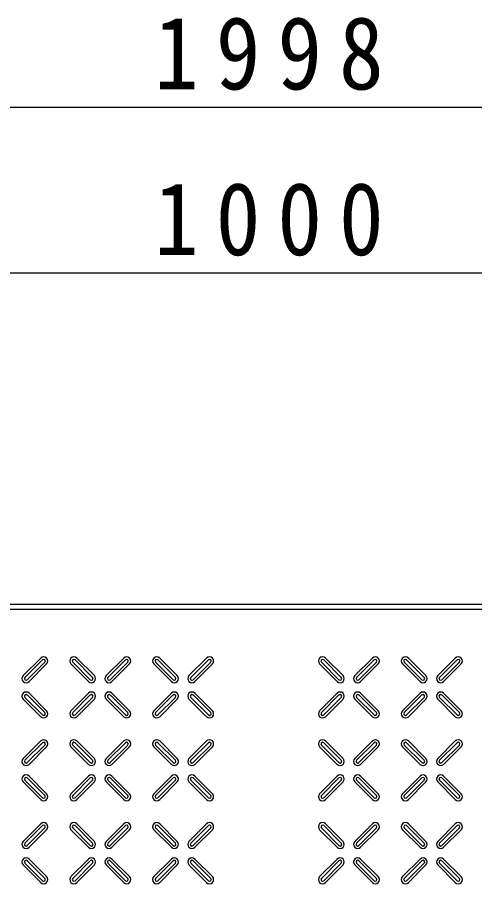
# Model space of a CAD drawing. Units: millimetres, scale not verified. Extents: x -8261 to 8589, y -8275 to 4017.
# Drawn here: x 138 to 414, y 2557 to 3080 of the extents above; entities that cross this region are included whole.
import ezdxf

# ---------------------------------------------------------------- set-up
doc = ezdxf.new("R2010")
doc.units = ezdxf.units.MM
doc.header["$LTSCALE"] = 20
doc.layers.add('1-1_単点2', color=7, linetype='Continuous')
doc.layers.add('1-3_簡易貫入試験位置', color=4, linetype='Continuous')
doc.styles.add('ＭＳ ゴシック', font='')
doc.styles.get('ＭＳ ゴシック').set_extended_font_data('MS Gothic')

msp = doc.modelspace()

# ---------------------------------------------------------------- linework, layer by layer
at = {"layer": '1-1_単点2', "color": 4}
for p, q in [((-710.88, 3025.55), (1287.12, 3025.55)), ((-211.88, 2925.55), (788.12, 2925.55))]:
    msp.add_line(p, q, dxfattribs=at)
at = {"layer": '1-3_簡易貫入試験位置', "color": 2}
for p, q in [((1287.12, 2725.55), (-710.88, 2725.55)), ((1284.12, 2722.55), (-707.88, 2722.55))]:
    msp.add_line(p, q, dxfattribs=at)
at = {"layer": '1-3_簡易貫入試験位置'}
for p, q in [((141.65, 2682.62), (152.26, 2693.23)), ((142.71, 2681.56), (153.32, 2692.17)), ((172.91, 2692.17), (183.52, 2681.56)), ((173.97, 2693.23), (184.58, 2682.62)), ((191.65, 2682.62), (202.26, 2693.23)), ((192.71, 2681.56), (203.32, 2692.17)), ((222.91, 2692.17), (233.52, 2681.56)), ((223.97, 2693.23), (234.58, 2682.62)), ((241.65, 2682.62), (252.26, 2693.23)), ((242.71, 2681.56), (253.32, 2692.17)), ((322.91, 2692.17), (333.52, 2681.56)), ((323.97, 2693.23), (334.58, 2682.62)), ((341.65, 2682.62), (352.26, 2693.23)), ((342.71, 2681.56), (353.32, 2692.17)), ((372.91, 2692.17), (383.52, 2681.56)), ((373.97, 2693.23), (384.58, 2682.62)), ((391.65, 2682.62), (402.26, 2693.23)), ((392.71, 2681.56), (403.32, 2692.17)), ((154.73, 2690.75), (144.13, 2680.14)), ((155.79, 2689.69), (145.19, 2679.08)), ((181.05, 2679.08), (170.44, 2689.69)), ((182.11, 2680.14), (171.5, 2690.75)), ((204.73, 2690.75), (194.13, 2680.14)), ((205.79, 2689.69), (195.19, 2679.08)), ((231.05, 2679.08), (220.44, 2689.69)), ((232.11, 2680.14), (221.5, 2690.75)), ((254.73, 2690.75), (244.13, 2680.14)), ((255.79, 2689.69), (245.19, 2679.08)), ((331.05, 2679.08), (320.44, 2689.69)), ((332.11, 2680.14), (321.5, 2690.75)), ((354.73, 2690.75), (344.13, 2680.14)), ((355.79, 2689.69), (345.19, 2679.08)), ((381.05, 2679.08), (370.44, 2689.69)), ((382.11, 2680.14), (371.5, 2690.75)), ((404.73, 2690.75), (394.13, 2680.14)), ((405.79, 2689.69), (395.19, 2679.08)), ((144.13, 2670.95), (154.73, 2660.35)), ((145.19, 2672.01), (155.79, 2661.41)), ((170.44, 2661.41), (181.05, 2672.01)), ((171.5, 2660.35), (182.11, 2670.95)), ((194.13, 2670.95), (204.73, 2660.35)), ((195.19, 2672.01), (205.79, 2661.41)), ((220.44, 2661.41), (231.05, 2672.01)), ((221.5, 2660.35), (232.11, 2670.95)), ((244.13, 2670.95), (254.73, 2660.35)), ((245.19, 2672.01), (255.79, 2661.41)), ((320.44, 2661.41), (331.05, 2672.01)), ((321.5, 2660.35), (332.11, 2670.95)), ((344.13, 2670.95), (354.73, 2660.35)), ((345.19, 2672.01), (355.79, 2661.41)), ((370.44, 2661.41), (381.05, 2672.01)), ((371.5, 2660.35), (382.11, 2670.95)), ((394.13, 2670.95), (404.73, 2660.35)), ((395.19, 2672.01), (405.79, 2661.41)), ((152.26, 2657.87), (141.65, 2668.48)), ((153.32, 2658.93), (142.71, 2669.54)), ((183.52, 2669.54), (172.91, 2658.93)), ((184.58, 2668.48), (173.97, 2657.87)), ((202.26, 2657.87), (191.65, 2668.48)), ((203.32, 2658.93), (192.71, 2669.54)), ((233.52, 2669.54), (222.91, 2658.93)), ((234.58, 2668.48), (223.97, 2657.87)), ((252.26, 2657.87), (241.65, 2668.48)), ((253.32, 2658.93), (242.71, 2669.54)), ((333.52, 2669.54), (322.91, 2658.93)), ((334.58, 2668.48), (323.97, 2657.87)), ((352.26, 2657.87), (341.65, 2668.48)), ((353.32, 2658.93), (342.71, 2669.54)), ((383.52, 2669.54), (372.91, 2658.93)), ((384.58, 2668.48), (373.97, 2657.87)), ((402.26, 2657.87), (391.65, 2668.48)), ((403.32, 2658.93), (392.71, 2669.54)), ((141.65, 2632.62), (152.26, 2643.23)), ((142.71, 2631.56), (153.32, 2642.17)), ((154.73, 2640.75), (144.13, 2630.14)), ((155.79, 2639.69), (145.19, 2629.08)), ((181.05, 2629.08), (170.44, 2639.69)), ((182.11, 2630.14), (171.5, 2640.75)), ((172.91, 2642.17), (183.52, 2631.56)), ((173.97, 2643.23), (184.58, 2632.62)), ((191.65, 2632.62), (202.26, 2643.23)), ((192.71, 2631.56), (203.32, 2642.17)), ((204.73, 2640.75), (194.13, 2630.14)), ((205.79, 2639.69), (195.19, 2629.08)), ((231.05, 2629.08), (220.44, 2639.69)), ((232.11, 2630.14), (221.5, 2640.75)), ((222.91, 2642.17), (233.52, 2631.56)), ((223.97, 2643.23), (234.58, 2632.62)), ((241.65, 2632.62), (252.26, 2643.23)), ((242.71, 2631.56), (253.32, 2642.17)), ((254.73, 2640.75), (244.13, 2630.14)), ((255.79, 2639.69), (245.19, 2629.08)), ((331.05, 2629.08), (320.44, 2639.69)), ((332.11, 2630.14), (321.5, 2640.75)), ((322.91, 2642.17), (333.52, 2631.56)), ((323.97, 2643.23), (334.58, 2632.62)), ((341.65, 2632.62), (352.26, 2643.23)), ((342.71, 2631.56), (353.32, 2642.17)), ((354.73, 2640.75), (344.13, 2630.14)), ((355.79, 2639.69), (345.19, 2629.08)), ((381.05, 2629.08), (370.44, 2639.69)), ((382.11, 2630.14), (371.5, 2640.75)), ((372.91, 2642.17), (383.52, 2631.56)), ((373.97, 2643.23), (384.58, 2632.62)), ((391.65, 2632.62), (402.26, 2643.23)), ((392.71, 2631.56), (403.32, 2642.17)), ((404.73, 2640.75), (394.13, 2630.14)), ((405.79, 2639.69), (395.19, 2629.08)), ((152.26, 2607.87), (141.65, 2618.48)), ((153.32, 2608.93), (142.71, 2619.54)), ((144.13, 2620.95), (154.73, 2610.35)), ((145.19, 2622.01), (155.79, 2611.41)), ((170.44, 2611.41), (181.05, 2622.01)), ((171.5, 2610.35), (182.11, 2620.95)), ((183.52, 2619.54), (172.91, 2608.93)), ((184.58, 2618.48), (173.97, 2607.87)), ((202.26, 2607.87), (191.65, 2618.48)), ((203.32, 2608.93), (192.71, 2619.54)), ((194.13, 2620.95), (204.73, 2610.35)), ((195.19, 2622.01), (205.79, 2611.41)), ((220.44, 2611.41), (231.05, 2622.01)), ((221.5, 2610.35), (232.11, 2620.95)), ((233.52, 2619.54), (222.91, 2608.93)), ((234.58, 2618.48), (223.97, 2607.87)), ((252.26, 2607.87), (241.65, 2618.48)), ((253.32, 2608.93), (242.71, 2619.54)), ((244.13, 2620.95), (254.73, 2610.35)), ((245.19, 2622.01), (255.79, 2611.41)), ((320.44, 2611.41), (331.05, 2622.01)), ((321.5, 2610.35), (332.11, 2620.95)), ((333.52, 2619.54), (322.91, 2608.93)), ((334.58, 2618.48), (323.97, 2607.87)), ((352.26, 2607.87), (341.65, 2618.48)), ((353.32, 2608.93), (342.71, 2619.54)), ((344.13, 2620.95), (354.73, 2610.35)), ((345.19, 2622.01), (355.79, 2611.41)), ((370.44, 2611.41), (381.05, 2622.01)), ((371.5, 2610.35), (382.11, 2620.95)), ((383.52, 2619.54), (372.91, 2608.93)), ((384.58, 2618.48), (373.97, 2607.87)), ((402.26, 2607.87), (391.65, 2618.48)), ((403.32, 2608.93), (392.71, 2619.54)), ((394.13, 2620.95), (404.73, 2610.35)), ((395.19, 2622.01), (405.79, 2611.41)), ((141.65, 2582.62), (152.26, 2593.23)), ((142.71, 2581.56), (153.32, 2592.17)), ((172.91, 2592.17), (183.52, 2581.56)), ((173.97, 2593.23), (184.58, 2582.62)), ((191.65, 2582.62), (202.26, 2593.23)), ((192.71, 2581.56), (203.32, 2592.17)), ((222.91, 2592.17), (233.52, 2581.56)), ((223.97, 2593.23), (234.58, 2582.62)), ((241.65, 2582.62), (252.26, 2593.23)), ((242.71, 2581.56), (253.32, 2592.17)), ((322.91, 2592.17), (333.52, 2581.56)), ((323.97, 2593.23), (334.58, 2582.62)), ((341.65, 2582.62), (352.26, 2593.23)), ((342.71, 2581.56), (353.32, 2592.17)), ((372.91, 2592.17), (383.52, 2581.56)), ((373.97, 2593.23), (384.58, 2582.62)), ((391.65, 2582.62), (402.26, 2593.23)), ((392.71, 2581.56), (403.32, 2592.17)), ((154.73, 2590.75), (144.13, 2580.14)), ((155.79, 2589.69), (145.19, 2579.08)), ((181.05, 2579.08), (170.44, 2589.69)), ((182.11, 2580.14), (171.5, 2590.75)), ((204.73, 2590.75), (194.13, 2580.14)), ((205.79, 2589.69), (195.19, 2579.08)), ((231.05, 2579.08), (220.44, 2589.69)), ((232.11, 2580.14), (221.5, 2590.75)), ((254.73, 2590.75), (244.13, 2580.14)), ((255.79, 2589.69), (245.19, 2579.08)), ((331.05, 2579.08), (320.44, 2589.69)), ((332.11, 2580.14), (321.5, 2590.75)), ((354.73, 2590.75), (344.13, 2580.14)), ((355.79, 2589.69), (345.19, 2579.08)), ((381.05, 2579.08), (370.44, 2589.69)), ((382.11, 2580.14), (371.5, 2590.75)), ((404.73, 2590.75), (394.13, 2580.14)), ((405.79, 2589.69), (395.19, 2579.08)), ((145.19, 2572.01), (155.79, 2561.41)), ((170.44, 2561.41), (181.05, 2572.01)), ((195.19, 2572.01), (205.79, 2561.41)), ((220.44, 2561.41), (231.05, 2572.01)), ((245.19, 2572.01), (255.79, 2561.41)), ((320.44, 2561.41), (331.05, 2572.01)), ((345.19, 2572.01), (355.79, 2561.41)), ((370.44, 2561.41), (381.05, 2572.01)), ((395.19, 2572.01), (405.79, 2561.41)), ((152.26, 2557.87), (141.65, 2568.48)), ((153.32, 2558.93), (142.71, 2569.54)), ((144.13, 2570.95), (154.73, 2560.35)), ((171.5, 2560.35), (182.11, 2570.95)), ((183.52, 2569.54), (172.91, 2558.93)), ((184.58, 2568.48), (173.97, 2557.87)), ((202.26, 2557.87), (191.65, 2568.48)), ((203.32, 2558.93), (192.71, 2569.54)), ((194.13, 2570.95), (204.73, 2560.35)), ((221.5, 2560.35), (232.11, 2570.95)), ((233.52, 2569.54), (222.91, 2558.93)), ((234.58, 2568.48), (223.97, 2557.87)), ((252.26, 2557.87), (241.65, 2568.48)), ((253.32, 2558.93), (242.71, 2569.54)), ((244.13, 2570.95), (254.73, 2560.35)), ((321.5, 2560.35), (332.11, 2570.95)), ((333.52, 2569.54), (322.91, 2558.93)), ((334.58, 2568.48), (323.97, 2557.87)), ((352.26, 2557.87), (341.65, 2568.48)), ((353.32, 2558.93), (342.71, 2569.54)), ((344.13, 2570.95), (354.73, 2560.35)), ((371.5, 2560.35), (382.11, 2570.95)), ((383.52, 2569.54), (372.91, 2558.93)), ((384.58, 2568.48), (373.97, 2557.87)), ((402.26, 2557.87), (391.65, 2568.48)), ((403.32, 2558.93), (392.71, 2569.54)), ((394.13, 2570.95), (404.73, 2560.35))]:
    msp.add_line(p, q, dxfattribs=at)
for centre, radius, start, end in [((154.03, 2691.46), 2.5, 315, 135), ((154.03, 2691.46), 1, 315, 135), ((172.21, 2691.46), 2.5, 45, 225), ((172.21, 2691.46), 1, 45, 225), ((204.03, 2691.46), 2.5, 315, 135), ((204.03, 2691.46), 1, 315, 135), ((222.21, 2691.46), 2.5, 45, 225), ((222.21, 2691.46), 1, 45, 225), ((254.03, 2691.46), 2.5, 315, 135), ((254.03, 2691.46), 1, 315, 135), ((322.21, 2691.46), 2.5, 45, 225), ((322.21, 2691.46), 1, 45, 225), ((354.03, 2691.46), 2.5, 315, 135), ((354.03, 2691.46), 1, 315, 135), ((372.21, 2691.46), 2.5, 45, 225), ((372.21, 2691.46), 1, 45, 225), ((404.03, 2691.46), 2.5, 315, 135), ((404.03, 2691.46), 1, 315, 135), ((143.42, 2680.85), 2.5, 135, 315), ((143.42, 2680.85), 1, 135, 315), ((182.81, 2680.85), 2.5, 225, 45), ((182.81, 2680.85), 1, 225, 45), ((193.42, 2680.85), 2.5, 135, 315), ((193.42, 2680.85), 1, 135, 315), ((232.81, 2680.85), 2.5, 225, 45), ((232.81, 2680.85), 1, 225, 45), ((243.42, 2680.85), 2.5, 135, 315), ((243.42, 2680.85), 1, 135, 315), ((332.81, 2680.85), 2.5, 225, 45), ((332.81, 2680.85), 1, 225, 45), ((343.42, 2680.85), 2.5, 135, 315), ((343.42, 2680.85), 1, 135, 315), ((382.81, 2680.85), 2.5, 225, 45), ((382.81, 2680.85), 1, 225, 45), ((393.42, 2680.85), 2.5, 135, 315), ((393.42, 2680.85), 1, 135, 315), ((143.42, 2670.24), 2.5, 45, 225), ((143.42, 2670.24), 1, 45, 225), ((182.81, 2670.24), 2.5, 315, 135), ((182.81, 2670.24), 1, 315, 135), ((193.42, 2670.24), 2.5, 45, 225), ((193.42, 2670.24), 1, 45, 225), ((232.81, 2670.24), 2.5, 315, 135), ((232.81, 2670.24), 1, 315, 135), ((243.42, 2670.24), 2.5, 45, 225), ((243.42, 2670.24), 1, 45, 225), ((332.81, 2670.24), 2.5, 315, 135), ((332.81, 2670.24), 1, 315, 135), ((343.42, 2670.24), 2.5, 45, 225), ((343.42, 2670.24), 1, 45, 225), ((382.81, 2670.24), 2.5, 315, 135), ((382.81, 2670.24), 1, 315, 135), ((393.42, 2670.24), 2.5, 45, 225), ((393.42, 2670.24), 1, 45, 225), ((154.03, 2659.64), 2.5, 225, 45), ((154.03, 2659.64), 1, 225, 45), ((172.21, 2659.64), 2.5, 135, 315), ((172.21, 2659.64), 1, 135, 315), ((204.03, 2659.64), 2.5, 225, 45), ((204.03, 2659.64), 1, 225, 45), ((222.21, 2659.64), 2.5, 135, 315), ((222.21, 2659.64), 1, 135, 315), ((254.03, 2659.64), 2.5, 225, 45), ((254.03, 2659.64), 1, 225, 45), ((322.21, 2659.64), 2.5, 135, 315), ((322.21, 2659.64), 1, 135, 315), ((354.03, 2659.64), 2.5, 225, 45), ((354.03, 2659.64), 1, 225, 45), ((372.21, 2659.64), 2.5, 135, 315), ((372.21, 2659.64), 1, 135, 315), ((404.03, 2659.64), 2.5, 225, 45), ((404.03, 2659.64), 1, 225, 45), ((154.03, 2641.46), 2.5, 315, 135), ((154.03, 2641.46), 1, 315, 135), ((172.21, 2641.46), 2.5, 45, 225), ((172.21, 2641.46), 1, 45, 225), ((204.03, 2641.46), 2.5, 315, 135), ((204.03, 2641.46), 1, 315, 135), ((222.21, 2641.46), 2.5, 45, 225), ((222.21, 2641.46), 1, 45, 225), ((254.03, 2641.46), 2.5, 315, 135), ((254.03, 2641.46), 1, 315, 135), ((322.21, 2641.46), 2.5, 45, 225), ((322.21, 2641.46), 1, 45, 225), ((354.03, 2641.46), 2.5, 315, 135), ((354.03, 2641.46), 1, 315, 135), ((372.21, 2641.46), 2.5, 45, 225), ((372.21, 2641.46), 1, 45, 225), ((404.03, 2641.46), 2.5, 315, 135), ((404.03, 2641.46), 1, 315, 135), ((143.42, 2630.85), 2.5, 135, 315), ((143.42, 2630.85), 1, 135, 315), ((182.81, 2630.85), 2.5, 225, 45), ((182.81, 2630.85), 1, 225, 45), ((193.42, 2630.85), 2.5, 135, 315), ((193.42, 2630.85), 1, 135, 315), ((232.81, 2630.85), 2.5, 225, 45), ((232.81, 2630.85), 1, 225, 45), ((243.42, 2630.85), 2.5, 135, 315), ((243.42, 2630.85), 1, 135, 315), ((332.81, 2630.85), 2.5, 225, 45), ((332.81, 2630.85), 1, 225, 45), ((343.42, 2630.85), 2.5, 135, 315), ((343.42, 2630.85), 1, 135, 315), ((382.81, 2630.85), 2.5, 225, 45), ((382.81, 2630.85), 1, 225, 45), ((393.42, 2630.85), 2.5, 135, 315), ((393.42, 2630.85), 1, 135, 315), ((143.42, 2620.24), 2.5, 45, 225), ((143.42, 2620.24), 1, 45, 225), ((182.81, 2620.24), 2.5, 315, 135), ((182.81, 2620.24), 1, 315, 135), ((193.42, 2620.24), 2.5, 45, 225), ((193.42, 2620.24), 1, 45, 225), ((232.81, 2620.24), 2.5, 315, 135), ((232.81, 2620.24), 1, 315, 135), ((243.42, 2620.24), 2.5, 45, 225), ((243.42, 2620.24), 1, 45, 225), ((332.81, 2620.24), 2.5, 315, 135), ((332.81, 2620.24), 1, 315, 135), ((343.42, 2620.24), 2.5, 45, 225), ((343.42, 2620.24), 1, 45, 225), ((382.81, 2620.24), 2.5, 315, 135), ((382.81, 2620.24), 1, 315, 135), ((393.42, 2620.24), 2.5, 45, 225), ((393.42, 2620.24), 1, 45, 225), ((154.03, 2609.64), 2.5, 225, 45), ((154.03, 2609.64), 1, 225, 45), ((172.21, 2609.64), 2.5, 135, 315), ((172.21, 2609.64), 1, 135, 315), ((204.03, 2609.64), 2.5, 225, 45), ((204.03, 2609.64), 1, 225, 45), ((222.21, 2609.64), 2.5, 135, 315), ((222.21, 2609.64), 1, 135, 315), ((254.03, 2609.64), 2.5, 225, 45), ((254.03, 2609.64), 1, 225, 45), ((322.21, 2609.64), 2.5, 135, 315), ((322.21, 2609.64), 1, 135, 315), ((354.03, 2609.64), 2.5, 225, 45), ((354.03, 2609.64), 1, 225, 45), ((372.21, 2609.64), 2.5, 135, 315), ((372.21, 2609.64), 1, 135, 315), ((404.03, 2609.64), 2.5, 225, 45), ((404.03, 2609.64), 1, 225, 45), ((154.03, 2591.46), 2.5, 315, 135), ((154.03, 2591.46), 1, 315, 135), ((172.21, 2591.46), 2.5, 45, 225), ((172.21, 2591.46), 1, 45, 225), ((204.03, 2591.46), 2.5, 315, 135), ((204.03, 2591.46), 1, 315, 135), ((222.21, 2591.46), 2.5, 45, 225), ((222.21, 2591.46), 1, 45, 225), ((254.03, 2591.46), 2.5, 315, 135), ((254.03, 2591.46), 1, 315, 135), ((322.21, 2591.46), 2.5, 45, 225), ((322.21, 2591.46), 1, 45, 225), ((354.03, 2591.46), 2.5, 315, 135), ((354.03, 2591.46), 1, 315, 135), ((372.21, 2591.46), 2.5, 45, 225), ((372.21, 2591.46), 1, 45, 225), ((404.03, 2591.46), 2.5, 315, 135), ((404.03, 2591.46), 1, 315, 135), ((143.42, 2580.85), 2.5, 135, 315), ((143.42, 2580.85), 1, 135, 315), ((182.81, 2580.85), 2.5, 225, 45), ((182.81, 2580.85), 1, 225, 45), ((193.42, 2580.85), 2.5, 135, 315), ((193.42, 2580.85), 1, 135, 315), ((232.81, 2580.85), 2.5, 225, 45), ((232.81, 2580.85), 1, 225, 45), ((243.42, 2580.85), 2.5, 135, 315), ((243.42, 2580.85), 1, 135, 315), ((332.81, 2580.85), 2.5, 225, 45), ((332.81, 2580.85), 1, 225, 45), ((343.42, 2580.85), 2.5, 135, 315), ((343.42, 2580.85), 1, 135, 315), ((382.81, 2580.85), 2.5, 225, 45), ((382.81, 2580.85), 1, 225, 45), ((393.42, 2580.85), 2.5, 135, 315), ((393.42, 2580.85), 1, 135, 315), ((143.42, 2570.24), 2.5, 45, 225), ((143.42, 2570.24), 1, 45, 225), ((182.81, 2570.24), 2.5, 315, 135), ((182.81, 2570.24), 1, 315, 135), ((193.42, 2570.24), 2.5, 45, 225), ((193.42, 2570.24), 1, 45, 225), ((232.81, 2570.24), 2.5, 315, 135), ((232.81, 2570.24), 1, 315, 135), ((243.42, 2570.24), 2.5, 45, 225), ((243.42, 2570.24), 1, 45, 225), ((332.81, 2570.24), 2.5, 315, 135), ((332.81, 2570.24), 1, 315, 135), ((343.42, 2570.24), 2.5, 45, 225), ((343.42, 2570.24), 1, 45, 225), ((382.81, 2570.24), 2.5, 315, 135), ((382.81, 2570.24), 1, 315, 135), ((393.42, 2570.24), 2.5, 45, 225), ((393.42, 2570.24), 1, 45, 225), ((154.03, 2559.64), 2.5, 225, 45), ((172.21, 2559.64), 2.5, 135, 315), ((204.03, 2559.64), 2.5, 225, 45), ((222.21, 2559.64), 2.5, 135, 315), ((254.03, 2559.64), 2.5, 225, 45), ((322.21, 2559.64), 2.5, 135, 315), ((354.03, 2559.64), 2.5, 225, 45), ((372.21, 2559.64), 2.5, 135, 315), ((404.03, 2559.64), 2.5, 225, 45), ((154.03, 2559.64), 1, 225, 45), ((172.21, 2559.64), 1, 135, 315), ((204.03, 2559.64), 1, 225, 45), ((222.21, 2559.64), 1, 135, 315), ((254.03, 2559.64), 1, 225, 45), ((322.21, 2559.64), 1, 135, 315), ((354.03, 2559.64), 1, 225, 45), ((372.21, 2559.64), 1, 135, 315), ((404.03, 2559.64), 1, 225, 45)]:
    msp.add_arc(centre, radius, start, end, dxfattribs=at)

# ---------------------------------------------------------------- texts
at = {"layer": '1-1_単点2', "char_height": 43.99, "attachment_point": 7, "style": 'ＭＳ ゴシック'}
for s, insert in [('\\T1.38;\\W0.9;1998', (220.62, 3035.55)), ('\\T1.38;\\W0.9;1000', (220.62, 2935.55))]:
    msp.add_mtext(s, dxfattribs=dict(at, insert=insert))

doc.saveas('drawing.dxf')
